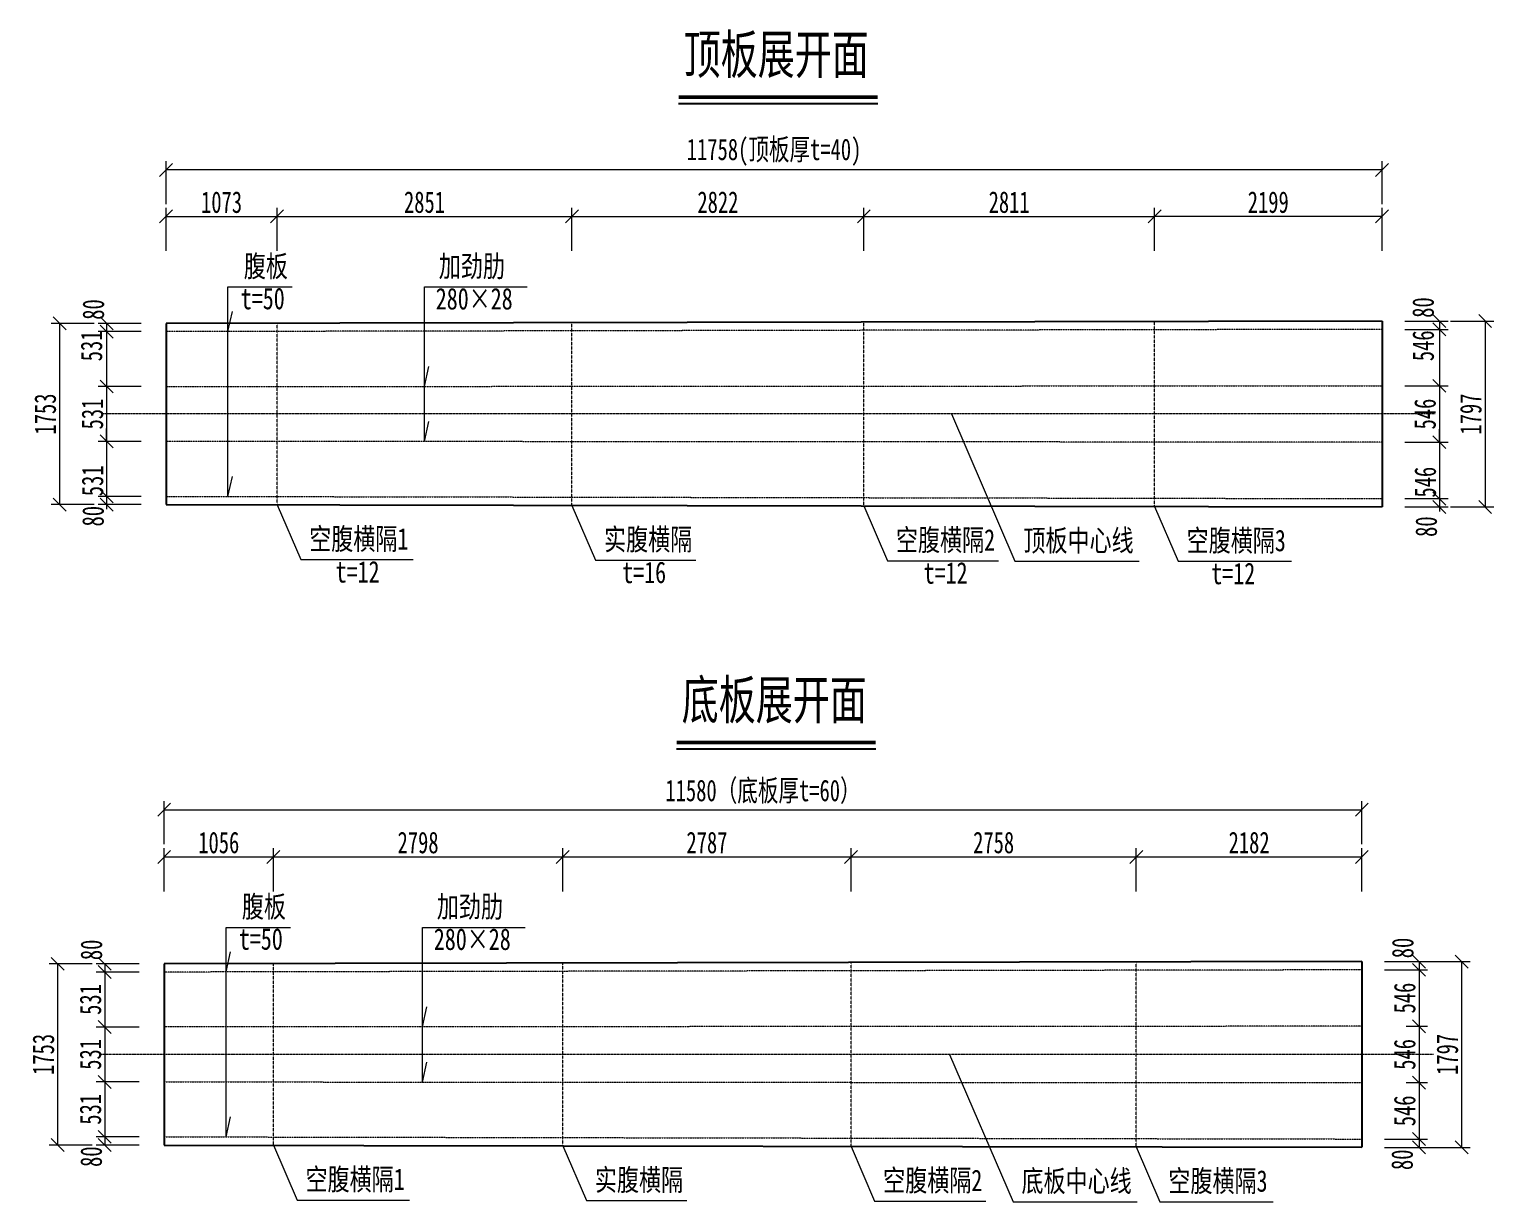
# Model space of a CAD drawing. Header units: millimetres. Extents: x -450182 to -147179, y 306993 to 695793.
# Drawn here: x -444602 to -430443, y 339247 to 350586 of the extents above; entities that cross this region are included whole.
import ezdxf
from ezdxf.enums import TextEntityAlignment as Align

# ---------------------------------------------------------------- set-up
doc = ezdxf.new("R2010")
doc.units = ezdxf.units.MM
doc.header["$PDMODE"] = 34
doc.linetypes.add('CENTER2', pattern=[28.575, 19.05, -3.175, 3.175, -3.175])
doc.linetypes.add('DASHED', pattern=[0.75, 0.5, -0.25])
doc.layers.get('Defpoints').update_dxf_attribs({"color": 8})
for name, color, linetype, lineweight in [('中心线', 4, 'CENTER2', 15), ('标注', 4, 'Continuous', 13), ('标注线及字体', 2, 'Continuous', 15), ('虚线', 4, 'DASHED', 15), ('钢板粗线', 1, 'Continuous', 25)]:
    doc.layers.add(name, color=color, linetype=linetype, lineweight=lineweight)
doc.styles.add('111', font='仿宋_GB2312.ttf', dxfattribs={"width": 0.7})
doc.styles.add('BM_Anno', font='仿宋_GB2312.ttf', dxfattribs={"width": 0.85})
doc.dimstyles.new('200', dxfattribs={"dimscale": 0, "dimtxt": 2.5, "dimasz": 1.5, "dimexe": 1, "dimexo": 1, "dimgap": 0.4, "dimtad": 1, "dimdec": 0, "dimdsep": 46, "dimtxsty": '111', "dimblk": 'OBLIQUE', "dimcen": 0, "dimclrd": 256, "dimclre": 256, "dimclrt": 256, "dimadec": 1, "dimazin": 2, "dimtfac": 1, "dimtdec": 0, "dimtmove": 2, "dimatfit": 3, "dimfxl": 4, "dimfxlon": 1, "dimtolj": 1, "dimlwd": -1, "dimlwe": -1, "dimarcsym": 0})

# ---------------------------------------------------------------- blocks, each defined once
blk = doc.blocks.new('_Oblique')
at = {"color": 0, "linetype": 'ByBlock', "lineweight": -2}
blk.add_line((-0.5, -0.5), (0.5, 0.5), dxfattribs=at)
blk = doc.blocks.new('*D949')
at = {"layer": 'Defpoints', "color": 0, "transparency": 16777216}
for p in [(-443854, 347662), (-443279, 347742), (-443279, 347662)]:
    blk.add_point(p, dxfattribs=at)
at = {"layer": '标注', "transparency": 16777216}
for p, q in [((-443521, 347742), (-443937, 347742)), ((-443521, 347662), (-443937, 347662)), ((-443854, 347742), (-443854, 347662))]:
    blk.add_line(p, q, dxfattribs=at)
at = {"layer": '标注', "transparency": 16777216, "xscale": 125, "yscale": 125, "zscale": 125}
for p, rotation in [((-443854, 347742), 90), ((-443854, 347662), 270)]:
    blk.add_blockref('_Oblique', p, dxfattribs=dict(at, rotation=rotation))
at = {"layer": '标注', "transparency": 16777216, "insert": (-443982, 347876), "char_height": 208.3, "attachment_point": 5, "rotation": 90, "style": '111'}
blk.add_mtext('\\A1;80', dxfattribs=at)
blk = doc.blocks.new('*D700')
at = {"layer": 'Defpoints', "color": 0, "transparency": 16777216}
for p in [(-443279, 347662), (-443854, 347131), (-443279, 347131)]:
    blk.add_point(p, dxfattribs=at)
at = {"layer": '标注', "transparency": 16777216}
for p, q in [((-443521, 347662), (-443937, 347662)), ((-443854, 347662), (-443854, 347131)), ((-443521, 347131), (-443937, 347131))]:
    blk.add_line(p, q, dxfattribs=at)
at = {"layer": '标注', "transparency": 16777216, "xscale": 125, "yscale": 125, "zscale": 125}
for p, rotation in [((-443854, 347662), 90), ((-443854, 347131), 270)]:
    blk.add_blockref('_Oblique', p, dxfattribs=dict(at, rotation=rotation))
at = {"layer": '标注', "transparency": 16777216, "insert": (-444000, 347524), "char_height": 208.3, "attachment_point": 5, "rotation": 90, "style": '111'}
blk.add_mtext('\\A1;531', dxfattribs=at)
blk = doc.blocks.new('*D950')
at = {"layer": 'Defpoints', "color": 0, "transparency": 16777216}
for p in [(-443279, 346600), (-443854, 346069), (-443279, 346069)]:
    blk.add_point(p, dxfattribs=at)
at = {"layer": '标注', "transparency": 16777216}
for p, q in [((-443854, 346600), (-443854, 346725)), ((-443521, 346600), (-443937, 346600)), ((-443854, 346600), (-443854, 346069)), ((-443521, 346069), (-443937, 346069)), ((-443854, 346069), (-443854, 345944))]:
    blk.add_line(p, q, dxfattribs=at)
at = {"layer": '标注', "transparency": 16777216, "xscale": 125, "yscale": 125, "zscale": 125}
for p, rotation in [((-443854, 346600), 270), ((-443854, 346069), 90)]:
    blk.add_blockref('_Oblique', p, dxfattribs=dict(at, rotation=rotation))
at = {"layer": '标注', "transparency": 16777216, "insert": (-443990, 346219), "char_height": 208.3, "attachment_point": 5, "rotation": 90, "style": '111'}
blk.add_mtext('\\A1;531', dxfattribs=at)
blk = doc.blocks.new('*D951')
at = {"layer": 'Defpoints', "color": 0, "transparency": 16777216}
for p in [(-443279, 346069), (-443854, 345989), (-443279, 345989)]:
    blk.add_point(p, dxfattribs=at)
at = {"layer": '标注', "transparency": 16777216}
for p, q in [((-443521, 346069), (-443937, 346069)), ((-443854, 346069), (-443854, 345989)), ((-443521, 345989), (-443937, 345989))]:
    blk.add_line(p, q, dxfattribs=at)
at = {"layer": '标注', "transparency": 16777216, "xscale": 125, "yscale": 125, "zscale": 125}
for p, rotation in [((-443854, 346069), 90), ((-443854, 345989), 270)]:
    blk.add_blockref('_Oblique', p, dxfattribs=dict(at, rotation=rotation))
at = {"layer": '标注', "transparency": 16777216, "insert": (-443985, 345877), "char_height": 208.3, "attachment_point": 5, "rotation": 90, "style": '111'}
blk.add_mtext('\\A1;80', dxfattribs=at)
blk = doc.blocks.new('*D952')
at = {"layer": 'Defpoints', "color": 0, "transparency": 16777216}
for p in [(-442206, 348776), (-443279, 347742), (-442206, 347742)]:
    blk.add_point(p, dxfattribs=at)
at = {"layer": '标注', "transparency": 16777216}
for p, q in [((-443279, 348442), (-443279, 348859)), ((-443279, 348776), (-442206, 348776)), ((-442206, 348442), (-442206, 348859))]:
    blk.add_line(p, q, dxfattribs=at)
at = {"layer": '标注', "transparency": 16777216, "xscale": 124.9999999999997, "yscale": 124.9999999999997, "zscale": 124.9999999999997, "rotation": 180}
blk.add_blockref('_Oblique', (-443279, 348776), dxfattribs=at)
at = {"layer": '标注', "transparency": 16777216, "xscale": 124.9999999999997, "yscale": 124.9999999999997, "zscale": 124.9999999999997}
blk.add_blockref('_Oblique', (-442206, 348776), dxfattribs=at)
at = {"layer": '标注', "transparency": 16777216, "insert": (-442743, 348913), "char_height": 208.3, "attachment_point": 5, "style": '111'}
blk.add_mtext('\\A1;1073', dxfattribs=at)
blk = doc.blocks.new('*D953')
at = {"layer": 'Defpoints', "color": 0, "transparency": 16777216}
for p in [(-439355, 348776), (-439355, 347749), (-442206, 347744)]:
    blk.add_point(p, dxfattribs=at)
at = {"layer": '标注', "transparency": 16777216}
for p, q in [((-442206, 348442), (-442206, 348859)), ((-442206, 348776), (-439355, 348776)), ((-439355, 348442), (-439355, 348859))]:
    blk.add_line(p, q, dxfattribs=at)
at = {"layer": '标注', "transparency": 16777216, "xscale": 124.9999999999997, "yscale": 124.9999999999997, "zscale": 124.9999999999997, "rotation": 180}
blk.add_blockref('_Oblique', (-442206, 348776), dxfattribs=at)
at = {"layer": '标注', "transparency": 16777216, "xscale": 124.9999999999997, "yscale": 124.9999999999997, "zscale": 124.9999999999997}
blk.add_blockref('_Oblique', (-439355, 348776), dxfattribs=at)
at = {"layer": '标注', "transparency": 16777216, "insert": (-440781, 348913), "char_height": 208.3, "attachment_point": 5, "style": '111'}
blk.add_mtext('\\A1;2851', dxfattribs=at)
blk = doc.blocks.new('*D954')
at = {"layer": 'Defpoints', "color": 0, "transparency": 16777216}
for p in [(-436533, 348776), (-439355, 347749), (-436533, 347755)]:
    blk.add_point(p, dxfattribs=at)
at = {"layer": '标注', "transparency": 16777216}
for p, q in [((-439355, 348442), (-439355, 348859)), ((-439355, 348776), (-436533, 348776)), ((-436533, 348442), (-436533, 348859))]:
    blk.add_line(p, q, dxfattribs=at)
at = {"layer": '标注', "transparency": 16777216, "xscale": 124.9999999999997, "yscale": 124.9999999999997, "zscale": 124.9999999999997, "rotation": 180}
blk.add_blockref('_Oblique', (-439355, 348776), dxfattribs=at)
at = {"layer": '标注', "transparency": 16777216, "xscale": 124.9999999999997, "yscale": 124.9999999999997, "zscale": 124.9999999999997}
blk.add_blockref('_Oblique', (-436533, 348776), dxfattribs=at)
at = {"layer": '标注', "transparency": 16777216, "insert": (-437944, 348913), "char_height": 208.3, "attachment_point": 5, "style": '111'}
blk.add_mtext('\\A1;2822', dxfattribs=at)
blk = doc.blocks.new('*D955')
at = {"layer": 'Defpoints', "color": 0, "transparency": 16777216}
for p in [(-433722, 348776), (-436533, 347755), (-433722, 347760)]:
    blk.add_point(p, dxfattribs=at)
at = {"layer": '标注', "transparency": 16777216}
for p, q in [((-436533, 348442), (-436533, 348859)), ((-436533, 348776), (-433722, 348776)), ((-433722, 348442), (-433722, 348859))]:
    blk.add_line(p, q, dxfattribs=at)
at = {"layer": '标注', "transparency": 16777216, "xscale": 124.9999999999997, "yscale": 124.9999999999997, "zscale": 124.9999999999997, "rotation": 180}
blk.add_blockref('_Oblique', (-436533, 348776), dxfattribs=at)
at = {"layer": '标注', "transparency": 16777216, "xscale": 124.9999999999997, "yscale": 124.9999999999997, "zscale": 124.9999999999997}
blk.add_blockref('_Oblique', (-433722, 348776), dxfattribs=at)
at = {"layer": '标注', "transparency": 16777216, "insert": (-435128, 348913), "char_height": 208.3, "attachment_point": 5, "style": '111'}
blk.add_mtext('\\A1;2811', dxfattribs=at)
blk = doc.blocks.new('*D701')
at = {"layer": 'Defpoints', "color": 0, "transparency": 16777216}
for p in [(-433722, 348776), (-433722, 347760), (-431523, 347764)]:
    blk.add_point(p, dxfattribs=at)
at = {"layer": '标注', "transparency": 16777216}
for p, q in [((-433722, 348442), (-433722, 348859)), ((-431523, 348776), (-433722, 348776)), ((-431523, 348442), (-431523, 348859))]:
    blk.add_line(p, q, dxfattribs=at)
at = {"layer": '标注', "transparency": 16777216, "xscale": 124.9999999999997, "yscale": 124.9999999999997, "zscale": 124.9999999999997, "rotation": 180}
blk.add_blockref('_Oblique', (-433722, 348776), dxfattribs=at)
at = {"layer": '标注', "transparency": 16777216, "xscale": 124.9999999999997, "yscale": 124.9999999999997, "zscale": 124.9999999999997}
blk.add_blockref('_Oblique', (-431523, 348776), dxfattribs=at)
at = {"layer": '标注', "transparency": 16777216, "insert": (-432623, 348913), "char_height": 208.3, "attachment_point": 5, "style": '111'}
blk.add_mtext('\\A1;2199', dxfattribs=at)
blk = doc.blocks.new('*D956')
at = {"layer": 'Defpoints', "color": 0, "transparency": 16777216}
for p in [(-431521, 347764), (-431521, 347684), (-430968, 347684)]:
    blk.add_point(p, dxfattribs=at)
at = {"layer": '标注', "transparency": 16777216}
for p, q in [((-431302, 347764), (-430885, 347764)), ((-430968, 347764), (-430968, 347684)), ((-431302, 347684), (-430885, 347684))]:
    blk.add_line(p, q, dxfattribs=at)
at = {"layer": '标注', "transparency": 16777216, "xscale": 124.9999999999997, "yscale": 124.9999999999997, "zscale": 124.9999999999997}
for p, rotation in [((-430968, 347764), 90), ((-430968, 347684), 270)]:
    blk.add_blockref('_Oblique', p, dxfattribs=dict(at, rotation=rotation))
at = {"layer": '标注', "transparency": 16777216, "insert": (-431125, 347895), "char_height": 208.3, "attachment_point": 5, "rotation": 90, "style": '111'}
blk.add_mtext('\\A1;80', dxfattribs=at)
blk = doc.blocks.new('*D957')
at = {"layer": 'Defpoints', "color": 0, "transparency": 16777216}
for p in [(-431521, 346047), (-431521, 345967), (-430968, 345967)]:
    blk.add_point(p, dxfattribs=at)
at = {"layer": '标注', "transparency": 16777216}
for p, q in [((-431302, 346047), (-430885, 346047)), ((-430968, 346047), (-430968, 345967)), ((-431302, 345967), (-430885, 345967))]:
    blk.add_line(p, q, dxfattribs=at)
at = {"layer": '标注', "transparency": 16777216, "xscale": 124.9999999999997, "yscale": 124.9999999999997, "zscale": 124.9999999999997}
for p, rotation in [((-430968, 346047), 90), ((-430968, 345967), 270)]:
    blk.add_blockref('_Oblique', p, dxfattribs=dict(at, rotation=rotation))
at = {"layer": '标注', "transparency": 16777216, "insert": (-431095, 345776), "char_height": 208.3, "attachment_point": 5, "rotation": 90, "style": '111'}
blk.add_mtext('\\A1;80', dxfattribs=at)
blk = doc.blocks.new('*D702')
at = {"layer": 'Defpoints', "color": 0, "transparency": 16777216}
for p in [(-443279, 347742), (-444309, 345989), (-443279, 345989)]:
    blk.add_point(p, dxfattribs=at)
at = {"layer": '标注', "transparency": 16777216}
for p, q in [((-443976, 347742), (-444392, 347742)), ((-444309, 347742), (-444309, 345989)), ((-443976, 345989), (-444392, 345989))]:
    blk.add_line(p, q, dxfattribs=at)
at = {"layer": '标注', "transparency": 16777216, "xscale": 124.9999999999999, "yscale": 124.9999999999999, "zscale": 124.9999999999999}
for p, rotation in [((-444309, 347742), 90), ((-444309, 345989), 270)]:
    blk.add_blockref('_Oblique', p, dxfattribs=dict(at, rotation=rotation))
at = {"layer": '标注', "transparency": 16777216, "insert": (-444447, 346865), "char_height": 208.3, "attachment_point": 5, "rotation": 90, "style": '111'}
blk.add_mtext('\\A1;1753', dxfattribs=at)
blk = doc.blocks.new('*D703')
at = {"layer": 'Defpoints', "color": 0, "transparency": 16777216}
for p in [(-431521, 347764), (-431521, 345967), (-430526, 345967)]:
    blk.add_point(p, dxfattribs=at)
at = {"layer": '标注', "transparency": 16777216}
for p, q in [((-430860, 347764), (-430443, 347764)), ((-430526, 347764), (-430526, 345967)), ((-430860, 345967), (-430443, 345967))]:
    blk.add_line(p, q, dxfattribs=at)
at = {"layer": '标注', "transparency": 16777216, "xscale": 124.9999999999999, "yscale": 124.9999999999999, "zscale": 124.9999999999999}
for p, rotation in [((-430526, 347764), 90), ((-430526, 345967), 270)]:
    blk.add_blockref('_Oblique', p, dxfattribs=dict(at, rotation=rotation))
at = {"layer": '标注', "transparency": 16777216, "insert": (-430664, 346865), "char_height": 208.3, "attachment_point": 5, "rotation": 90, "style": '111'}
blk.add_mtext('\\A1;1797', dxfattribs=at)
blk = doc.blocks.new('*D958')
at = {"layer": 'Defpoints', "color": 0, "transparency": 16777216}
for p in [(-443298, 341548), (-443873, 341468), (-443298, 341468)]:
    blk.add_point(p, dxfattribs=at)
at = {"layer": '标注', "transparency": 16777216}
for p, q in [((-443539, 341548), (-443956, 341548)), ((-443873, 341548), (-443873, 341468)), ((-443539, 341468), (-443956, 341468))]:
    blk.add_line(p, q, dxfattribs=at)
at = {"layer": '标注', "transparency": 16777216, "xscale": 125, "yscale": 125, "zscale": 125}
for p, rotation in [((-443873, 341548), 90), ((-443873, 341468), 270)]:
    blk.add_blockref('_Oblique', p, dxfattribs=dict(at, rotation=rotation))
at = {"layer": '标注', "transparency": 16777216, "insert": (-444001, 341683), "char_height": 208.3, "attachment_point": 5, "rotation": 90, "style": '111'}
blk.add_mtext('\\A1;80', dxfattribs=at)
blk = doc.blocks.new('*D959')
at = {"layer": 'Defpoints', "color": 0, "transparency": 16777216}
for p in [(-443298, 339875), (-443873, 339795), (-443298, 339795)]:
    blk.add_point(p, dxfattribs=at)
at = {"layer": '标注', "transparency": 16777216}
for p, q in [((-443539, 339875), (-443956, 339875)), ((-443873, 339875), (-443873, 339795)), ((-443539, 339795), (-443956, 339795))]:
    blk.add_line(p, q, dxfattribs=at)
at = {"layer": '标注', "transparency": 16777216, "xscale": 125, "yscale": 125, "zscale": 125}
for p, rotation in [((-443873, 339875), 90), ((-443873, 339795), 270)]:
    blk.add_blockref('_Oblique', p, dxfattribs=dict(at, rotation=rotation))
at = {"layer": '标注', "transparency": 16777216, "insert": (-444003, 339683), "char_height": 208.3, "attachment_point": 5, "rotation": 90, "style": '111'}
blk.add_mtext('\\A1;80', dxfattribs=at)
blk = doc.blocks.new('*D704')
at = {"layer": 'Defpoints', "color": 0, "transparency": 16777216}
for p in [(-431718, 343038), (-443298, 341541), (-431718, 341306)]:
    blk.add_point(p, dxfattribs=at)
at = {"layer": '标注', "transparency": 16777216}
for p, q in [((-443298, 342705), (-443298, 343121)), ((-431718, 342705), (-431718, 343121)), ((-443298, 343038), (-431718, 343038))]:
    blk.add_line(p, q, dxfattribs=at)
at = {"layer": '标注', "transparency": 16777216, "xscale": 124.9999999999997, "yscale": 124.9999999999997, "zscale": 124.9999999999997, "rotation": 180}
blk.add_blockref('_Oblique', (-443298, 343038), dxfattribs=at)
at = {"layer": '标注', "transparency": 16777216, "xscale": 124.9999999999997, "yscale": 124.9999999999997, "zscale": 124.9999999999997}
blk.add_blockref('_Oblique', (-431718, 343038), dxfattribs=at)
at = {"layer": '标注', "transparency": 16777216, "insert": (-437508, 343211), "char_height": 208.33, "attachment_point": 5, "style": '111'}
blk.add_mtext('\\A1;11580（底板厚t=60）', dxfattribs=at)
blk = doc.blocks.new('*D960')
at = {"layer": 'Defpoints', "color": 0, "transparency": 16777216}
for p in [(-431718, 341570), (-431718, 341490), (-431165, 341490)]:
    blk.add_point(p, dxfattribs=at)
at = {"layer": '标注', "transparency": 16777216}
for p, q in [((-431498, 341570), (-431082, 341570)), ((-431165, 341570), (-431165, 341490)), ((-431498, 341490), (-431082, 341490))]:
    blk.add_line(p, q, dxfattribs=at)
at = {"layer": '标注', "transparency": 16777216, "xscale": 124.9999999999997, "yscale": 124.9999999999997, "zscale": 124.9999999999997}
for p, rotation in [((-431165, 341570), 90), ((-431165, 341490), 270)]:
    blk.add_blockref('_Oblique', p, dxfattribs=dict(at, rotation=rotation))
at = {"layer": '标注', "transparency": 16777216, "insert": (-431322, 341701), "char_height": 208.3, "attachment_point": 5, "rotation": 90, "style": '111'}
blk.add_mtext('\\A1;80', dxfattribs=at)
blk = doc.blocks.new('*D705')
at = {"layer": 'Defpoints', "color": 0, "transparency": 16777216}
for p in [(-443298, 341548), (-444328, 339795), (-443298, 339795)]:
    blk.add_point(p, dxfattribs=at)
at = {"layer": '标注', "transparency": 16777216}
for p, q in [((-443994, 341548), (-444411, 341548)), ((-444328, 341548), (-444328, 339795)), ((-443994, 339795), (-444411, 339795))]:
    blk.add_line(p, q, dxfattribs=at)
at = {"layer": '标注', "transparency": 16777216, "xscale": 124.9999999999999, "yscale": 124.9999999999999, "zscale": 124.9999999999999}
for p, rotation in [((-444328, 341548), 90), ((-444328, 339795), 270)]:
    blk.add_blockref('_Oblique', p, dxfattribs=dict(at, rotation=rotation))
at = {"layer": '标注', "transparency": 16777216, "insert": (-444465, 340672), "char_height": 208.3, "attachment_point": 5, "rotation": 90, "style": '111'}
blk.add_mtext('\\A1;1753', dxfattribs=at)
blk = doc.blocks.new('*D706')
at = {"layer": 'Defpoints', "color": 0, "transparency": 16777216}
for p in [(-431540, 341570), (-431540, 339773), (-430753, 339773)]:
    blk.add_point(p, dxfattribs=at)
at = {"layer": '标注', "transparency": 16777216}
for p, q in [((-431086, 341570), (-430670, 341570)), ((-430753, 341570), (-430753, 339773)), ((-431086, 339773), (-430670, 339773))]:
    blk.add_line(p, q, dxfattribs=at)
at = {"layer": '标注', "transparency": 16777216, "xscale": 124.9999999999999, "yscale": 124.9999999999999, "zscale": 124.9999999999999}
for p, rotation in [((-430753, 341570), 90), ((-430753, 339773), 270)]:
    blk.add_blockref('_Oblique', p, dxfattribs=dict(at, rotation=rotation))
at = {"layer": '标注', "transparency": 16777216, "insert": (-430891, 340672), "char_height": 208.3, "attachment_point": 5, "rotation": 90, "style": '111'}
blk.add_mtext('\\A1;1797', dxfattribs=at)
blk = doc.blocks.new('*D707')
at = {"layer": 'Defpoints', "color": 0, "transparency": 16777216}
for p in [(-431521, 347684), (-431522, 347138), (-430968, 347138)]:
    blk.add_point(p, dxfattribs=at)
at = {"layer": '标注', "transparency": 16777216}
for p, q in [((-431302, 347684), (-430885, 347684)), ((-430968, 347684), (-430968, 347138)), ((-431302, 347138), (-430885, 347138))]:
    blk.add_line(p, q, dxfattribs=at)
at = {"layer": '标注', "transparency": 16777216, "xscale": 124.9999999999997, "yscale": 124.9999999999997, "zscale": 124.9999999999997}
for p, rotation in [((-430968, 347684), 90), ((-430968, 347138), 270)]:
    blk.add_blockref('_Oblique', p, dxfattribs=dict(at, rotation=rotation))
at = {"layer": '标注', "transparency": 16777216, "insert": (-431124, 347525), "char_height": 208.3, "attachment_point": 5, "rotation": 90, "style": '111'}
blk.add_mtext('\\A1;546', dxfattribs=at)
blk = doc.blocks.new('*D962')
at = {"layer": 'Defpoints', "color": 0, "transparency": 16777216}
for p in [(-431522, 346593), (-431522, 346047), (-430968, 346047)]:
    blk.add_point(p, dxfattribs=at)
at = {"layer": '标注', "transparency": 16777216}
for p, q in [((-430968, 346593), (-430968, 346718)), ((-431302, 346593), (-430885, 346593)), ((-430968, 346593), (-430968, 346047)), ((-431302, 346047), (-430885, 346047)), ((-430968, 346047), (-430968, 345922))]:
    blk.add_line(p, q, dxfattribs=at)
at = {"layer": '标注', "transparency": 16777216, "xscale": 124.9999999999997, "yscale": 124.9999999999997, "zscale": 124.9999999999997}
for p, rotation in [((-430968, 346593), 270), ((-430968, 346047), 90)]:
    blk.add_blockref('_Oblique', p, dxfattribs=dict(at, rotation=rotation))
at = {"layer": '标注', "transparency": 16777216, "insert": (-431104, 346206), "char_height": 208.3, "attachment_point": 5, "rotation": 90, "style": '111'}
blk.add_mtext('\\A1;546', dxfattribs=at)
blk = doc.blocks.new('*D983')
at = {"layer": 'Defpoints', "color": 0, "transparency": 16777216}
for p in [(-442242, 342582), (-443298, 341548), (-442242, 341306)]:
    blk.add_point(p, dxfattribs=at)
at = {"layer": '标注', "transparency": 16777216}
for p, q in [((-443298, 342249), (-443298, 342665)), ((-442242, 342249), (-442242, 342665)), ((-443298, 342582), (-442242, 342582))]:
    blk.add_line(p, q, dxfattribs=at)
at = {"layer": '标注', "transparency": 16777216, "xscale": 124.9999999999999, "yscale": 124.9999999999999, "zscale": 124.9999999999999, "rotation": 180}
blk.add_blockref('_Oblique', (-443298, 342582), dxfattribs=at)
at = {"layer": '标注', "transparency": 16777216, "xscale": 124.9999999999999, "yscale": 124.9999999999999, "zscale": 124.9999999999999}
blk.add_blockref('_Oblique', (-442242, 342582), dxfattribs=at)
at = {"layer": '标注', "transparency": 16777216, "insert": (-442770, 342720), "char_height": 208.3, "attachment_point": 5, "style": '111'}
blk.add_mtext('\\A1;1056', dxfattribs=at)
blk = doc.blocks.new('*D984')
at = {"layer": 'Defpoints', "color": 0, "transparency": 16777216}
for p in [(-439444, 342582), (-442242, 341306), (-439444, 341306)]:
    blk.add_point(p, dxfattribs=at)
at = {"layer": '标注', "transparency": 16777216}
for p, q in [((-442242, 342249), (-442242, 342665)), ((-439444, 342249), (-439444, 342665)), ((-442242, 342582), (-439444, 342582))]:
    blk.add_line(p, q, dxfattribs=at)
at = {"layer": '标注', "transparency": 16777216, "xscale": 124.9999999999999, "yscale": 124.9999999999999, "zscale": 124.9999999999999, "rotation": 180}
blk.add_blockref('_Oblique', (-442242, 342582), dxfattribs=at)
at = {"layer": '标注', "transparency": 16777216, "xscale": 124.9999999999999, "yscale": 124.9999999999999, "zscale": 124.9999999999999}
blk.add_blockref('_Oblique', (-439444, 342582), dxfattribs=at)
at = {"layer": '标注', "transparency": 16777216, "insert": (-440843, 342720), "char_height": 208.3, "attachment_point": 5, "style": '111'}
blk.add_mtext('\\A1;2798', dxfattribs=at)
blk = doc.blocks.new('*D985')
at = {"layer": 'Defpoints', "color": 0, "transparency": 16777216}
for p in [(-436657, 342582), (-439444, 341306), (-436657, 341306)]:
    blk.add_point(p, dxfattribs=at)
at = {"layer": '标注', "transparency": 16777216}
for p, q in [((-439444, 342249), (-439444, 342665)), ((-436657, 342249), (-436657, 342665)), ((-439444, 342582), (-436657, 342582))]:
    blk.add_line(p, q, dxfattribs=at)
at = {"layer": '标注', "transparency": 16777216, "xscale": 124.9999999999999, "yscale": 124.9999999999999, "zscale": 124.9999999999999, "rotation": 180}
blk.add_blockref('_Oblique', (-439444, 342582), dxfattribs=at)
at = {"layer": '标注', "transparency": 16777216, "xscale": 124.9999999999999, "yscale": 124.9999999999999, "zscale": 124.9999999999999}
blk.add_blockref('_Oblique', (-436657, 342582), dxfattribs=at)
at = {"layer": '标注', "transparency": 16777216, "insert": (-438050, 342720), "char_height": 208.3, "attachment_point": 5, "style": '111'}
blk.add_mtext('\\A1;2787', dxfattribs=at)
blk = doc.blocks.new('*D986')
at = {"layer": 'Defpoints', "color": 0, "transparency": 16777216}
for p in [(-433899, 342582), (-436657, 341306), (-433899, 341306)]:
    blk.add_point(p, dxfattribs=at)
at = {"layer": '标注', "transparency": 16777216}
for p, q in [((-436657, 342249), (-436657, 342665)), ((-433899, 342249), (-433899, 342665)), ((-436657, 342582), (-433899, 342582))]:
    blk.add_line(p, q, dxfattribs=at)
at = {"layer": '标注', "transparency": 16777216, "xscale": 124.9999999999999, "yscale": 124.9999999999999, "zscale": 124.9999999999999, "rotation": 180}
blk.add_blockref('_Oblique', (-436657, 342582), dxfattribs=at)
at = {"layer": '标注', "transparency": 16777216, "xscale": 124.9999999999999, "yscale": 124.9999999999999, "zscale": 124.9999999999999}
blk.add_blockref('_Oblique', (-433899, 342582), dxfattribs=at)
at = {"layer": '标注', "transparency": 16777216, "insert": (-435278, 342720), "char_height": 208.3, "attachment_point": 5, "style": '111'}
blk.add_mtext('\\A1;2758', dxfattribs=at)
blk = doc.blocks.new('*D987')
at = {"layer": 'Defpoints', "color": 0, "transparency": 16777216}
for p in [(-431718, 342582), (-433899, 341306), (-431718, 341306)]:
    blk.add_point(p, dxfattribs=at)
at = {"layer": '标注', "transparency": 16777216}
for p, q in [((-433899, 342249), (-433899, 342665)), ((-431718, 342249), (-431718, 342665)), ((-433899, 342582), (-431718, 342582))]:
    blk.add_line(p, q, dxfattribs=at)
at = {"layer": '标注', "transparency": 16777216, "xscale": 124.9999999999999, "yscale": 124.9999999999999, "zscale": 124.9999999999999, "rotation": 180}
blk.add_blockref('_Oblique', (-433899, 342582), dxfattribs=at)
at = {"layer": '标注', "transparency": 16777216, "xscale": 124.9999999999999, "yscale": 124.9999999999999, "zscale": 124.9999999999999}
blk.add_blockref('_Oblique', (-431718, 342582), dxfattribs=at)
at = {"layer": '标注', "transparency": 16777216, "insert": (-432808, 342720), "char_height": 208.3, "attachment_point": 5, "style": '111'}
blk.add_mtext('\\A1;2182', dxfattribs=at)
blk = doc.blocks.new('*D732')
at = {"layer": 'Defpoints', "color": 0, "transparency": 16777216}
for p in [(-443279, 347131), (-443854, 346600), (-443279, 346600)]:
    blk.add_point(p, dxfattribs=at)
at = {"layer": '标注', "transparency": 16777216}
for p, q in [((-443521, 347131), (-443937, 347131)), ((-443854, 347131), (-443854, 346600)), ((-443521, 346600), (-443937, 346600))]:
    blk.add_line(p, q, dxfattribs=at)
at = {"layer": '标注', "transparency": 16777216, "xscale": 124.9999999999999, "yscale": 124.9999999999999, "zscale": 124.9999999999999}
for p, rotation in [((-443854, 347131), 90), ((-443854, 346600), 270)]:
    blk.add_blockref('_Oblique', p, dxfattribs=dict(at, rotation=rotation))
at = {"layer": '标注', "transparency": 16777216, "insert": (-443991, 346865), "char_height": 208.3, "attachment_point": 5, "rotation": 90, "style": '111'}
blk.add_mtext('\\A1;531', dxfattribs=at)
blk = doc.blocks.new('*D733')
at = {"layer": 'Defpoints', "color": 0, "transparency": 16777216}
for p in [(-431522, 347138), (-431522, 346593), (-430968, 346593)]:
    blk.add_point(p, dxfattribs=at)
at = {"layer": '标注', "transparency": 16777216}
for p, q in [((-431302, 347138), (-430885, 347138)), ((-430968, 347138), (-430968, 346593)), ((-431302, 346593), (-430885, 346593))]:
    blk.add_line(p, q, dxfattribs=at)
at = {"layer": '标注', "transparency": 16777216, "xscale": 124.9999999999999, "yscale": 124.9999999999999, "zscale": 124.9999999999999}
for p, rotation in [((-430968, 347138), 90), ((-430968, 346593), 270)]:
    blk.add_blockref('_Oblique', p, dxfattribs=dict(at, rotation=rotation))
at = {"layer": '标注', "transparency": 16777216, "insert": (-431106, 346865), "char_height": 208.3, "attachment_point": 5, "rotation": 90, "style": '111'}
blk.add_mtext('\\A1;546', dxfattribs=at)
blk = doc.blocks.new('*D1231')
at = {"layer": 'Defpoints', "color": 0, "transparency": 16777216}
for p in [(-443299, 341468), (-443873, 340937), (-443298, 340937)]:
    blk.add_point(p, dxfattribs=at)
at = {"layer": '标注', "transparency": 16777216}
for p, q in [((-443539, 341468), (-443956, 341468)), ((-443873, 341468), (-443873, 340937)), ((-443539, 340937), (-443956, 340937))]:
    blk.add_line(p, q, dxfattribs=at)
at = {"layer": '标注', "transparency": 16777216, "xscale": 124.9999999999997, "yscale": 124.9999999999997, "zscale": 124.9999999999997}
for p, rotation in [((-443873, 341468), 90), ((-443873, 340937), 270)]:
    blk.add_blockref('_Oblique', p, dxfattribs=dict(at, rotation=rotation))
at = {"layer": '标注', "transparency": 16777216, "insert": (-444010, 341203), "char_height": 208.3, "attachment_point": 5, "rotation": 90, "style": '111'}
blk.add_mtext('\\A1;531', dxfattribs=at)
blk = doc.blocks.new('*D1232')
at = {"layer": 'Defpoints', "color": 0, "transparency": 16777216}
for p in [(-443298, 340937), (-443873, 340406), (-443298, 340406)]:
    blk.add_point(p, dxfattribs=at)
at = {"layer": '标注', "transparency": 16777216}
for p, q in [((-443539, 340937), (-443956, 340937)), ((-443873, 340937), (-443873, 340406)), ((-443539, 340406), (-443956, 340406))]:
    blk.add_line(p, q, dxfattribs=at)
at = {"layer": '标注', "transparency": 16777216, "xscale": 124.9999999999997, "yscale": 124.9999999999997, "zscale": 124.9999999999997}
for p, rotation in [((-443873, 340937), 90), ((-443873, 340406), 270)]:
    blk.add_blockref('_Oblique', p, dxfattribs=dict(at, rotation=rotation))
at = {"layer": '标注', "transparency": 16777216, "insert": (-444010, 340672), "char_height": 208.3, "attachment_point": 5, "rotation": 90, "style": '111'}
blk.add_mtext('\\A1;531', dxfattribs=at)
blk = doc.blocks.new('*D1233')
at = {"layer": 'Defpoints', "color": 0, "transparency": 16777216}
for p in [(-443298, 340406), (-443873, 339875), (-443299, 339875)]:
    blk.add_point(p, dxfattribs=at)
at = {"layer": '标注', "transparency": 16777216}
for p, q in [((-443539, 340406), (-443956, 340406)), ((-443873, 340406), (-443873, 339875)), ((-443539, 339875), (-443956, 339875))]:
    blk.add_line(p, q, dxfattribs=at)
at = {"layer": '标注', "transparency": 16777216, "xscale": 124.9999999999997, "yscale": 124.9999999999997, "zscale": 124.9999999999997}
for p, rotation in [((-443873, 340406), 90), ((-443873, 339875), 270)]:
    blk.add_blockref('_Oblique', p, dxfattribs=dict(at, rotation=rotation))
at = {"layer": '标注', "transparency": 16777216, "insert": (-444010, 340141), "char_height": 208.3, "attachment_point": 5, "rotation": 90, "style": '111'}
blk.add_mtext('\\A1;531', dxfattribs=at)
blk = doc.blocks.new('*D1234')
at = {"layer": 'Defpoints', "color": 0, "transparency": 16777216}
for p in [(-431746, 339853), (-431746, 339773), (-431165, 339773)]:
    blk.add_point(p, dxfattribs=at)
at = {"layer": '标注', "transparency": 16777216}
for p, q in [((-431498, 339853), (-431082, 339853)), ((-431165, 339853), (-431165, 339773)), ((-431498, 339773), (-431082, 339773))]:
    blk.add_line(p, q, dxfattribs=at)
at = {"layer": '标注', "transparency": 16777216, "xscale": 124.9999999999997, "yscale": 124.9999999999997, "zscale": 124.9999999999997}
for p, rotation in [((-431165, 339853), 90), ((-431165, 339773), 270)]:
    blk.add_blockref('_Oblique', p, dxfattribs=dict(at, rotation=rotation))
at = {"layer": '标注', "transparency": 16777216, "insert": (-431328, 339653), "char_height": 208.3, "attachment_point": 5, "rotation": 90, "style": '111'}
blk.add_mtext('\\A1;80', dxfattribs=at)
blk = doc.blocks.new('*D891')
at = {"layer": 'Defpoints', "color": 0, "transparency": 16777216}
for p in [(-443279, 349226), (-443279, 348055), (-431523, 348077)]:
    blk.add_point(p, dxfattribs=at)
at = {"layer": '标注', "transparency": 16777216}
for p, q in [((-443279, 348893), (-443279, 349310)), ((-431523, 348893), (-431523, 349310)), ((-431523, 349226), (-443279, 349226))]:
    blk.add_line(p, q, dxfattribs=at)
at = {"layer": '标注', "transparency": 16777216, "xscale": 124.9999999999997, "yscale": 124.9999999999997, "zscale": 124.9999999999997, "rotation": 180}
blk.add_blockref('_Oblique', (-443279, 349226), dxfattribs=at)
at = {"layer": '标注', "transparency": 16777216, "xscale": 124.9999999999997, "yscale": 124.9999999999997, "zscale": 124.9999999999997}
blk.add_blockref('_Oblique', (-431523, 349226), dxfattribs=at)
at = {"layer": '标注', "transparency": 16777216, "insert": (-437401, 349397), "char_height": 208.33, "attachment_point": 5, "style": '111'}
blk.add_mtext('\\A1;11758(顶板厚t=40)', dxfattribs=at)
blk = doc.blocks.new('*D1235')
at = {"layer": 'Defpoints', "color": 0, "transparency": 16777216}
for p in [(-431718, 341490), (-431718, 340944), (-431165, 340944)]:
    blk.add_point(p, dxfattribs=at)
at = {"layer": '标注', "transparency": 16777216}
for p, q in [((-431290, 341490), (-431082, 341490)), ((-431165, 341490), (-431165, 340944)), ((-431290, 340944), (-431082, 340944))]:
    blk.add_line(p, q, dxfattribs=at)
at = {"layer": '标注', "transparency": 16777216, "xscale": 124.9999999999999, "yscale": 124.9999999999999, "zscale": 124.9999999999999}
for p, rotation in [((-431165, 341490), 90), ((-431165, 340944), 270)]:
    blk.add_blockref('_Oblique', p, dxfattribs=dict(at, rotation=rotation))
at = {"layer": '标注', "transparency": 16777216, "insert": (-431303, 341217), "char_height": 208.3, "attachment_point": 5, "rotation": 90, "style": '111'}
blk.add_mtext('\\A1;546', dxfattribs=at)
blk = doc.blocks.new('*D1236')
at = {"layer": 'Defpoints', "color": 0, "transparency": 16777216}
for p in [(-431718, 340944), (-431718, 340399), (-431165, 340399)]:
    blk.add_point(p, dxfattribs=at)
at = {"layer": '标注', "transparency": 16777216}
for p, q in [((-431290, 340944), (-431082, 340944)), ((-431165, 340944), (-431165, 340399)), ((-431290, 340399), (-431082, 340399))]:
    blk.add_line(p, q, dxfattribs=at)
at = {"layer": '标注', "transparency": 16777216, "xscale": 124.9999999999999, "yscale": 124.9999999999999, "zscale": 124.9999999999999}
for p, rotation in [((-431165, 340944), 90), ((-431165, 340399), 270)]:
    blk.add_blockref('_Oblique', p, dxfattribs=dict(at, rotation=rotation))
at = {"layer": '标注', "transparency": 16777216, "insert": (-431303, 340672), "char_height": 208.3, "attachment_point": 5, "rotation": 90, "style": '111'}
blk.add_mtext('\\A1;546', dxfattribs=at)
blk = doc.blocks.new('*D1237')
at = {"layer": 'Defpoints', "color": 0, "transparency": 16777216}
for p in [(-431718, 340399), (-431746, 339853), (-431165, 339853)]:
    blk.add_point(p, dxfattribs=at)
at = {"layer": '标注', "transparency": 16777216}
for p, q in [((-431290, 340399), (-431082, 340399)), ((-431165, 340399), (-431165, 339853)), ((-431290, 339853), (-431082, 339853))]:
    blk.add_line(p, q, dxfattribs=at)
at = {"layer": '标注', "transparency": 16777216, "xscale": 124.9999999999999, "yscale": 124.9999999999999, "zscale": 124.9999999999999}
for p, rotation in [((-431165, 340399), 90), ((-431165, 339853), 270)]:
    blk.add_blockref('_Oblique', p, dxfattribs=dict(at, rotation=rotation))
at = {"layer": '标注', "transparency": 16777216, "insert": (-431303, 340126), "char_height": 208.3, "attachment_point": 5, "rotation": 90, "style": '111'}
blk.add_mtext('\\A1;546', dxfattribs=at)

msp = doc.modelspace()

# ---------------------------------------------------------------- linework, layer by layer
at = {"color": 4}
for p, q in [((-438324.3, 349868.6), (-436399, 349868.6)), ((-438342.9, 343627.3), (-436417.7, 343627.3))]:
    msp.add_line(p, q, dxfattribs=at)
at = {"color": 6, "const_width": 36}
for points in [[(-438324.3, 349928.6), (-436399, 349928.6)], [(-438342.9, 343687.3), (-436417.7, 343687.3)]]:
    msp.add_lwpolyline(points, dxfattribs=at)
at = {"layer": '中心线', "ltscale": 0.5}
for p, q in [((-431007.5, 346865.4), (-443900.4, 346865.4)), ((-431026.2, 340671.6), (-443919.1, 340671.6))]:
    msp.add_line(p, q, dxfattribs=at)
at = {"layer": '标注'}
for p, q in [((-442681, 346067.8), (-442681, 348093.6)), ((-442681, 348093.6), (-442059, 348093.6)), ((-440782, 346598.4), (-440782, 348093.6)), ((-440782, 348093.6), (-439788.2, 348093.6)), ((-442681, 347663.1), (-442638.7, 347856.8)), ((-440781.9, 347132.5), (-440739.6, 347326.2)), ((-440781.9, 346598.4), (-440739.6, 346792.1)), ((-435686.5, 346865.4), (-435071.9, 345441.2)), ((-442681, 346067.8), (-442638.7, 346261.6)), ((-442206.3, 345986.9), (-441977.7, 345457.1)), ((-439355.3, 345981.6), (-439126.7, 345451.8)), ((-436533.3, 345976.3), (-436304.7, 345446.5)), ((-433722.3, 345971.1), (-433493.7, 345441.2)), ((-441977.7, 345457.1), (-440889.4, 345457.1)), ((-439126.7, 345451.8), (-438157.3, 345451.8)), ((-436304.7, 345446.5), (-435230.9, 345446.5)), ((-435071.9, 345441.2), (-433871.6, 345441.2)), ((-433493.7, 345441.2), (-432399.5, 345441.2)), ((-442699.7, 339873.9), (-442699.7, 341899.7)), ((-442699.7, 341899.7), (-442077.7, 341899.7)), ((-440800.6, 340404.5), (-440800.6, 341899.7)), ((-440800.6, 341899.7), (-439806.9, 341899.7)), ((-442699.7, 341469.2), (-442657.4, 341662.9)), ((-440800.3, 340938.6), (-440757.9, 341132.4)), ((-435705.2, 340671.6), (-435090.6, 339247.3)), ((-440800.6, 340404.5), (-440758.3, 340598.2)), ((-442699.7, 339873.9), (-442657.4, 340067.7)), ((-442242, 339793.1), (-442013.4, 339263.2)), ((-439444, 339787.8), (-439215.4, 339258)), ((-436657, 339782.6), (-436428.4, 339252.8)), ((-433899, 339777.2), (-433670.4, 339247.3)), ((-442013.4, 339263.2), (-440925.1, 339263.2)), ((-439215.4, 339258), (-438246, 339258)), ((-436428.4, 339252.8), (-435354.6, 339252.8)), ((-435090.6, 339247.3), (-433890.3, 339247.3)), ((-433670.4, 339247.3), (-432576.2, 339247.3))]:
    msp.add_line(p, q, dxfattribs=at)
at = {"layer": '虚线', "color": 6, "ltscale": 4}
for p, q in [((-439355.3, 345981.6), (-439355.3, 347749.3)), ((-436533.3, 345976.3), (-436533.3, 347754.6)), ((-433722.3, 345971.1), (-433722.3, 347759.8)), ((-442206.3, 345986.9), (-442206.3, 347744)), ((-442242, 339793.1), (-442242, 341550)), ((-439444, 339787.8), (-439444, 341555.3)), ((-436657, 339782.6), (-436657, 341560.5)), ((-433899, 339777.2), (-433899, 341565.6))]:
    msp.add_line(p, q, dxfattribs=at)
at = {"layer": '虚线', "ltscale": 5}
for p, q in [((-431521.2, 347683.9), (-443279.2, 347661.9)), ((-443279.2, 347130.9), (-431521.5, 347138.3)), ((-431521.7, 346592.6), (-443279.2, 346599.9)), ((-443279.2, 346068.9), (-431521.2, 346046.9)), ((-431718, 341489.7), (-443297.8, 341468.1)), ((-431718, 340944.3), (-443297.8, 340937.1)), ((-443297.8, 340406.1), (-431718, 340398.8)), ((-443297.8, 339875.1), (-431718, 339853.4))]:
    msp.add_line(p, q, dxfattribs=at)
at = {"layer": '钢板粗线'}
for p, q in [((-431521.3, 347763.9), (-443279.3, 347741.9)), ((-431521.3, 347763.9), (-431521.3, 345966.9)), ((-443279.3, 347741.9), (-443279.3, 345988.9)), ((-443279.3, 345988.9), (-431521.3, 345966.9)), ((-431718, 341569.7), (-443298, 341548.1)), ((-443298, 341548.1), (-443298, 339795.1)), ((-431718, 341569.7), (-431718, 339773.4)), ((-443298, 339795.1), (-431718, 339773.4))]:
    msp.add_line(p, q, dxfattribs=at)

# ---------------------------------------------------------------- texts
at = {"layer": '标注', "linetype": 'DASHED', "style": 'BM_Anno', "width": 0.75}
for s, p in [('腹板', (-442527.9, 348128.7)), ('加劲肋', (-440642.7, 348128.7)), ('t=50', (-442557.4, 347815.6)), ('280×28', (-440672.2, 347813.6)), ('空腹横隔1', (-441895.9, 345491.5)), ('实腹横隔', (-439044.9, 345486.1)), ('空腹横隔2', (-436222.9, 345480.9)), ('顶板中心线', (-434990.1, 345475.6)), ('空腹横隔3', (-433411.9, 345475.6)), ('t=12', (-441640.2, 345172.6)), ('t=16', (-438869.8, 345167.3)), ('t=12', (-435955.2, 345162)), ('t=12', (-433174.1, 345156.7)), ('腹板', (-442546.6, 341934.9)), ('加劲肋', (-440661.4, 341934.9)), ('t=50', (-442576.1, 341621.7)), ('280×28', (-440690.9, 341619.7)), ('空腹横隔1', (-441931.5, 339297.6)), ('实腹横隔', (-439133.5, 339292.4)), ('空腹横隔2', (-436346.5, 339287.2)), ('底板中心线', (-435008.8, 339281.7)), ('空腹横隔3', (-433588.5, 339281.7))]:
    msp.add_text(s, height=208.33, dxfattribs=at).set_placement(p, align=Align.BOTTOM_LEFT)
at = {"layer": '标注线及字体', "color": 0, "style": '111', "width": 0.7}
for s, p in [('顶板展开面', (-437380.3, 350349.6)), ('底板展开面', (-437399, 344108.3))]:
    msp.add_text(s, height=375, dxfattribs=at).set_placement(p, align=Align.MIDDLE)

# ---------------------------------------------------------------- dimensions: what is measured, and where the dimension line sits
at = {"layer": '标注'}
for base, p1, p2, text, picture, middle in [((-443279.3, 349226.2), (-431523.3, 348077.1), (-443279.3, 348055.1), '11758(顶板厚t=40)', '*D891', (-437401.3, 349396.9)), ((-431718, 343038.1), (-443298, 341540.5), (-431718, 341305.9), '<>（底板厚t=60）', '*D704', (-437508, 343210.5)), ((-431718, 342582.1), (-433899, 341305.9), (-431718, 341305.9), '2182', '*D987', (-432808.5, 342719.6))]:
    dim = msp.add_linear_dim(base=base, p1=p1, p2=p2, text=text, dimstyle='200', override={"dimscale": 83.333333, "dimarcsym": 1}, dxfattribs=at)
    dim.commit()
    dim.dimension.update_dxf_attribs({"geometry": picture, "text_midpoint": middle})
for base, p1, p2, picture, middle in [((-442206.3, 348775.5), (-443279.3, 347741.9), (-442206.3, 347741.9), '*D952', (-442742.8, 348913)), ((-439355.3, 348775.5), (-442206.3, 347744), (-439355.3, 347749.3), '*D953', (-440780.8, 348913)), ((-436533.3, 348775.5), (-439355.3, 347749.3), (-436533.3, 347754.6), '*D954', (-437944.3, 348913)), ((-433722.3, 348775.5), (-436533.3, 347754.6), (-433722.3, 347759.8), '*D955', (-435127.8, 348913)), ((-433722.3, 348775.5), (-431523.3, 347763.9), (-433722.3, 347759.8), '*D701', (-432622.8, 348913)), ((-442242, 342582.1), (-443298, 341548.1), (-442242, 341305.9), '*D983', (-442770, 342719.6)), ((-439444, 342582.1), (-442242, 341305.9), (-439444, 341305.9), '*D984', (-440843, 342719.6)), ((-436657, 342582.1), (-439444, 341305.9), (-436657, 341305.9), '*D985', (-438050.5, 342719.6)), ((-433899, 342582.1), (-436657, 341305.9), (-433899, 341305.9), '*D986', (-435278, 342719.6))]:
    dim = msp.add_linear_dim(base=base, p1=p1, p2=p2, dimstyle='200', override={"dimscale": 83.333333, "dimarcsym": 1}, dxfattribs=at)
    dim.commit()
    dim.dimension.update_dxf_attribs({"geometry": picture, "text_midpoint": middle})
for base, p1, p2, picture, middle in [((-443853.8, 347661.9), (-443279.3, 347741.9), (-443279.2, 347661.9), '*D949', (-443982.4, 347876.4)), ((-430968.2, 347683.9), (-431521.3, 347763.9), (-431521.2, 347683.9), '*D956', (-431124.8, 347895)), ((-443853.8, 347130.9), (-443279.2, 347661.9), (-443279.2, 347130.9), '*D700', (-443999.9, 347523.9)), ((-430968.2, 347138.3), (-431521.3, 347683.9), (-431521.5, 347138.3), '*D707', (-431124.2, 347524.5)), ((-443853.8, 346068.9), (-443279.2, 346599.9), (-443279.2, 346068.9), '*D950', (-443989.5, 346219.4)), ((-430968.2, 346046.9), (-431521.7, 346592.6), (-431521.9, 346046.9), '*D962', (-431103.8, 346206.2)), ((-443853.8, 345988.9), (-443279.2, 346068.9), (-443279.3, 345988.9), '*D951', (-443984.6, 345877.4)), ((-430968.2, 345966.9), (-431521.2, 346046.9), (-431521.3, 345966.9), '*D957', (-431094.8, 345775.7)), ((-443872.5, 341468.1), (-443298, 341548.1), (-443297.8, 341468.1), '*D958', (-444001, 341682.5)), ((-431165.1, 341489.7), (-431718, 341569.7), (-431718, 341489.7), '*D960', (-431321.7, 341700.8)), ((-443872.5, 339795.1), (-443297.8, 339875.1), (-443298, 339795.1), '*D959', (-444003.3, 339683.5)), ((-431165.1, 339773.4), (-431746, 339853.4), (-431746.1, 339773.4), '*D1234', (-431327.7, 339653))]:
    dim = msp.add_linear_dim(base=base, p1=p1, p2=p2, angle=90, dimstyle='200', override={"dimscale": 83.333333, "dimarcsym": 1}, dxfattribs=at)
    dim.commit()
    dim.dimension.update_dxf_attribs({"geometry": picture, "text_midpoint": middle, "dimtype": 160})
for base, p1, p2, picture, middle in [((-444309.1, 345988.9), (-443279.3, 347741.9), (-443279.3, 345988.9), '*D702', (-444446.6, 346865.4)), ((-430526.4, 345966.9), (-431521.3, 347763.9), (-431521.3, 345966.9), '*D703', (-430663.9, 346865.4)), ((-443853.8, 346599.9), (-443279.2, 347130.9), (-443279.2, 346599.9), '*D732', (-443991.3, 346865.4)), ((-430968.2, 346592.6), (-431521.5, 347138.3), (-431521.7, 346592.6), '*D733', (-431105.7, 346865.4)), ((-444327.8, 339795.1), (-443298, 341548.1), (-443298, 339795.1), '*D705', (-444465.3, 340671.6)), ((-443872.5, 340937.1), (-443298.5, 341468.1), (-443297.8, 340937.1), '*D1231', (-444010, 341202.6)), ((-430753, 339773.1), (-431540, 341570.1), (-431540, 339773.1), '*D706', (-430890.5, 340671.6)), ((-443872.5, 340406.1), (-443297.8, 340937.1), (-443298.2, 340406.1), '*D1232', (-444010, 340671.6)), ((-443872.5, 339875.1), (-443298.2, 340406.1), (-443299.2, 339875.1), '*D1233', (-444010, 340140.6))]:
    dim = msp.add_linear_dim(base=base, p1=p1, p2=p2, angle=90, dimstyle='200', override={"dimscale": 83.333333, "dimarcsym": 1}, dxfattribs=at)
    dim.commit()
    dim.dimension.update_dxf_attribs({"geometry": picture, "text_midpoint": middle})
for base, p1, p2, picture, middle in [((-431165.1, 340944.3), (-431718, 341489.7), (-431718, 340944.3), '*D1235', (-431302.6, 341217)), ((-431165.1, 340398.8), (-431718, 340944.3), (-431718.3, 340398.8), '*D1236', (-431302.6, 340671.6)), ((-431165.1, 339853.4), (-431718, 340398.8), (-431746, 339853.4), '*D1237', (-431302.6, 340126.1))]:
    dim = msp.add_linear_dim(base=base, p1=p1, p2=p2, angle=90, text='546', dimstyle='200', override={"dimscale": 83.333333, "dimfxl": 1.5, "dimarcsym": 1}, dxfattribs=at)
    dim.commit()
    dim.dimension.update_dxf_attribs({"geometry": picture, "text_midpoint": middle})

doc.saveas('drawing.dxf')
